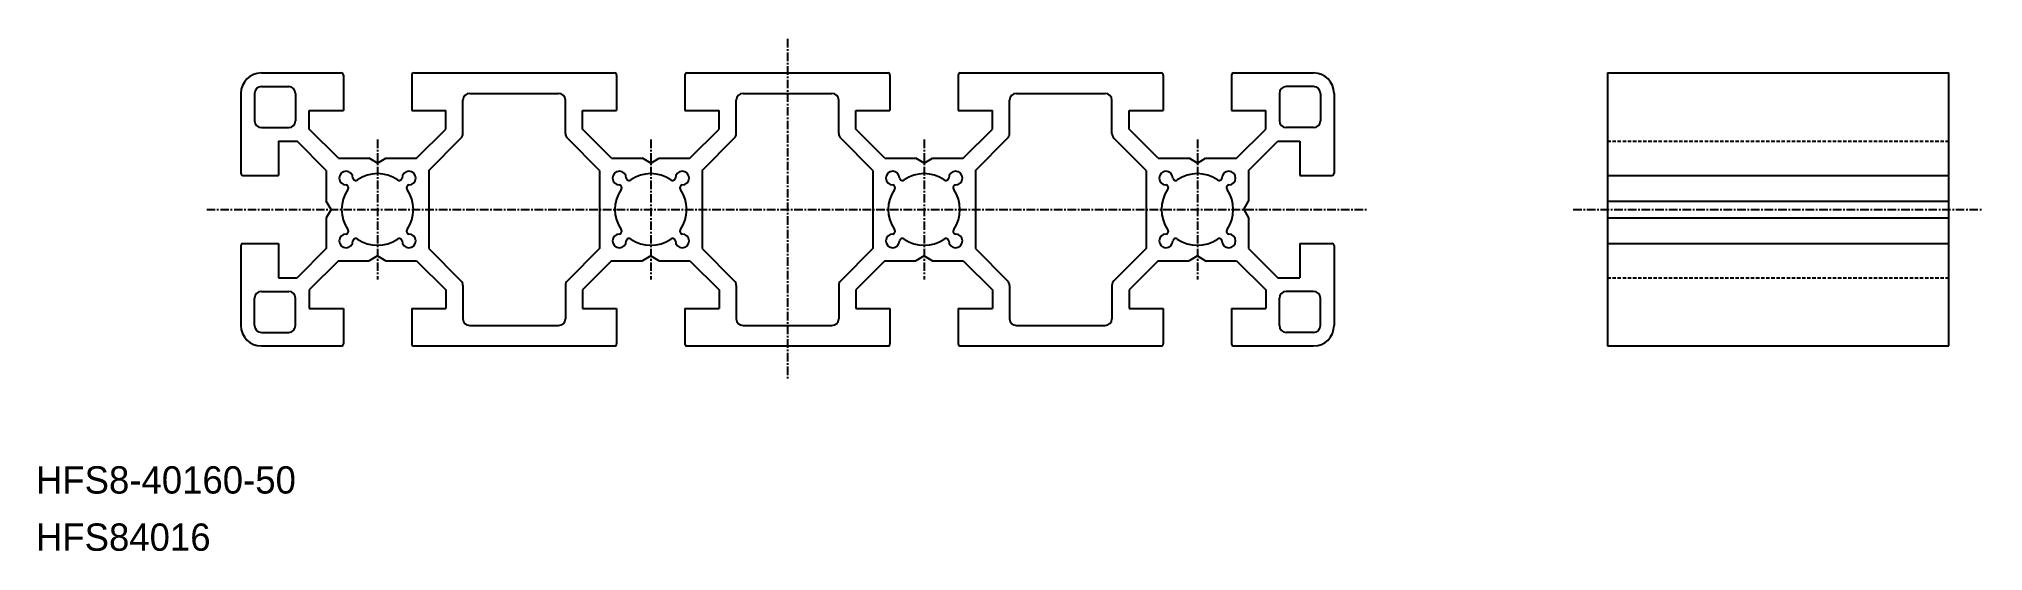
# Model space of a CAD drawing. Extents: x 0 to 285, y 0 to 75.
import ezdxf

# ---------------------------------------------------------------- set-up
doc = ezdxf.new("R2010")
doc.units = 0
doc.linetypes.add('CENTER', pattern=[2, 1.25, -0.25, 0.25, -0.25])
doc.linetypes.add('DASHED', pattern=[0.75, 0.5, -0.25])
doc.layers.get('0').update_dxf_attribs({"linetype": 'CONTINUOUS'})
doc.layers.add('CENTER', color=1, linetype='CENTER')

msp = doc.modelspace()

# ---------------------------------------------------------------- linework, layer by layer
at = {"color": 7, "linetype": 'CONTINUOUS'}
for p, q in [((33, 70), (44.7, 70)), ((45, 69.7), (45, 64.5)), ((55, 69.7), (55, 64.5)), ((55.3, 70), (84.7, 70)), ((85, 69.7), (85, 64.5)), ((95, 69.7), (95, 64.5)), ((95.3, 70), (124.7, 70)), ((125, 69.7), (125, 64.5)), ((135, 69.7), (135, 64.5)), ((135.3, 70), (164.7, 70)), ((165, 69.7), (165, 64.5)), ((175, 69.7), (175, 64.5)), ((175.3, 70), (187, 70)), ((230, 70), (230, 30)), ((230, 70), (280, 70)), ((280, 30), (280, 70)), ((30, 67), (30, 55.3)), ((32, 67), (32, 63)), ((33, 68), (37, 68)), ((38, 67), (38, 63)), ((62.5, 61.15), (62.5, 66)), ((63.5, 67), (76.5, 67)), ((77.5, 61.15), (77.5, 66)), ((102.5, 61.15), (102.5, 66)), ((103.5, 67), (116.5, 67)), ((117.5, 61.15), (117.5, 66)), ((142.5, 61.15), (142.5, 66)), ((143.5, 67), (156.5, 67)), ((157.5, 61.15), (157.5, 66)), ((182, 67), (182, 63)), ((187, 68), (183, 68)), ((188, 67), (188, 63)), ((190, 67), (190, 55.3)), ((40, 61.77), (40, 64.5)), ((40, 64.5), (45, 64.5)), ((55, 64.5), (60, 64.5)), ((60, 61.77), (60, 64.5)), ((80, 61.77), (80, 64.5)), ((80, 64.5), (85, 64.5)), ((95, 64.5), (100, 64.5)), ((100, 61.77), (100, 64.5)), ((120, 61.77), (120, 64.5)), ((120, 64.5), (125, 64.5)), ((135, 64.5), (140, 64.5)), ((140, 61.77), (140, 64.5)), ((160, 61.77), (160, 64.5)), ((160, 64.5), (165, 64.5)), ((175, 64.5), (180, 64.5)), ((180, 61.77), (180, 64.5)), ((33, 62), (37, 62)), ((35.5, 60), (35.5, 55)), ((35.5, 60), (38.23, 60)), ((42.5, 55.73), (38.23, 60)), ((44.27, 57.5), (40, 61.77)), ((55.73, 57.5), (60, 61.77)), ((57.5, 55.73), (62.21, 60.44)), ((82.5, 55.73), (77.79, 60.44)), ((84.27, 57.5), (80, 61.77)), ((95.73, 57.5), (100, 61.77)), ((97.5, 55.73), (102.21, 60.44)), ((122.5, 55.73), (117.79, 60.44)), ((124.27, 57.5), (120, 61.77)), ((135.73, 57.5), (140, 61.77)), ((137.5, 55.73), (142.21, 60.44)), ((162.5, 55.73), (157.79, 60.44)), ((164.27, 57.5), (160, 61.77)), ((175.73, 57.5), (180, 61.77)), ((177.5, 55.73), (181.77, 60)), ((181.77, 60), (185, 60)), ((187, 62), (183, 62)), ((185, 60), (185, 55)), ((44.27, 57.5), (48.79, 57.5)), ((50, 56.8), (48.79, 57.5)), ((50, 56.8), (51.21, 57.5)), ((51.21, 57.5), (55.73, 57.5)), ((84.27, 57.5), (88.79, 57.5)), ((90, 56.8), (88.79, 57.5)), ((90, 56.8), (91.21, 57.5)), ((91.21, 57.5), (95.73, 57.5)), ((124.27, 57.5), (128.79, 57.5)), ((130, 56.8), (128.79, 57.5)), ((130, 56.8), (131.21, 57.5)), ((131.21, 57.5), (135.73, 57.5)), ((164.27, 57.5), (168.79, 57.5)), ((170, 56.8), (168.79, 57.5)), ((170, 56.8), (171.21, 57.5)), ((171.21, 57.5), (175.73, 57.5)), ((30.3, 55), (35.5, 55)), ((42.5, 55.73), (42.5, 51.21)), ((57.5, 55.73), (57.5, 44.27)), ((82.5, 55.73), (82.5, 44.27)), ((97.5, 55.73), (97.5, 44.27)), ((122.5, 55.73), (122.5, 44.27)), ((137.5, 55.73), (137.5, 44.27)), ((162.5, 55.73), (162.5, 44.27)), ((177.5, 55.73), (177.5, 51.21)), ((185, 55), (189.7, 55)), ((230, 55), (280, 55)), ((43.2, 50), (42.5, 51.21)), ((43.2, 50), (42.5, 48.79)), ((42.5, 48.79), (42.5, 44.27)), ((176.8, 50), (177.5, 51.21)), ((176.8, 50), (177.5, 48.79)), ((177.5, 48.79), (177.5, 44.27)), ((230, 51.21), (280, 51.21)), ((230, 48.79), (280, 48.79)), ((30, 44.7), (30, 33)), ((30.3, 45), (35.5, 45)), ((35.5, 45), (35.5, 40)), ((42.5, 44.27), (38.23, 40)), ((50, 43.2), (48.79, 42.5)), ((50, 43.2), (51.21, 42.5)), ((57.5, 44.27), (62.21, 39.56)), ((82.5, 44.27), (77.79, 39.56)), ((90, 43.2), (88.79, 42.5)), ((90, 43.2), (91.21, 42.5)), ((97.5, 44.27), (102.21, 39.56)), ((122.5, 44.27), (117.79, 39.56)), ((130, 43.2), (128.79, 42.5)), ((130, 43.2), (131.21, 42.5)), ((137.5, 44.27), (142.21, 39.56)), ((162.5, 44.27), (157.79, 39.56)), ((170, 43.2), (168.79, 42.5)), ((170, 43.2), (171.21, 42.5)), ((177.5, 44.27), (181.77, 40)), ((185, 45), (185, 40)), ((185, 45), (189.7, 45)), ((190, 44.7), (190, 33)), ((230, 45), (280, 45)), ((35.5, 40), (38.23, 40)), ((44.27, 42.5), (40, 38.23)), ((44.27, 42.5), (48.79, 42.5)), ((51.21, 42.5), (55.73, 42.5)), ((55.73, 42.5), (60, 38.23)), ((84.27, 42.5), (80, 38.23)), ((84.27, 42.5), (88.79, 42.5)), ((91.21, 42.5), (95.73, 42.5)), ((95.73, 42.5), (100, 38.23)), ((124.27, 42.5), (120, 38.23)), ((124.27, 42.5), (128.79, 42.5)), ((131.21, 42.5), (135.73, 42.5)), ((135.73, 42.5), (140, 38.23)), ((164.27, 42.5), (160, 38.23)), ((164.27, 42.5), (168.79, 42.5)), ((171.21, 42.5), (175.73, 42.5)), ((175.73, 42.5), (180, 38.23)), ((181.77, 40), (185, 40)), ((32, 33), (32, 37)), ((33, 38), (37, 38)), ((38, 33), (38, 37)), ((40, 38.23), (40, 35.5)), ((60, 38.23), (60, 35.5)), ((62.5, 38.85), (62.5, 34)), ((77.5, 38.85), (77.5, 34)), ((80, 38.23), (80, 35.5)), ((100, 38.23), (100, 35.5)), ((102.5, 38.85), (102.5, 34)), ((117.5, 38.85), (117.5, 34)), ((120, 38.23), (120, 35.5)), ((140, 38.23), (140, 35.5)), ((142.5, 38.85), (142.5, 34)), ((157.5, 38.85), (157.5, 34)), ((160, 38.23), (160, 35.5)), ((180, 38.23), (180, 35.5)), ((182, 33), (182, 37)), ((187, 38), (183, 38)), ((188, 33), (188, 37)), ((40, 35.5), (45, 35.5)), ((45, 35.5), (45, 30.3)), ((55, 35.5), (55, 30.3)), ((55, 35.5), (60, 35.5)), ((80, 35.5), (85, 35.5)), ((85, 35.5), (85, 30.3)), ((95, 35.5), (95, 30.3)), ((95, 35.5), (100, 35.5)), ((120, 35.5), (125, 35.5)), ((125, 35.5), (125, 30.3)), ((135, 35.5), (135, 30.3)), ((135, 35.5), (140, 35.5)), ((160, 35.5), (165, 35.5)), ((165, 35.5), (165, 30.3)), ((175, 35.5), (175, 30.3)), ((175, 35.5), (180, 35.5)), ((33, 32), (37, 32)), ((63.5, 33), (76.5, 33)), ((103.5, 33), (116.5, 33)), ((143.5, 33), (156.5, 33)), ((187, 32), (183, 32)), ((33, 30), (44.7, 30)), ((55.3, 30), (84.7, 30)), ((95.3, 30), (124.7, 30)), ((135.3, 30), (164.7, 30)), ((175.3, 30), (187, 30)), ((230, 30), (280, 30))]:
    msp.add_line(p, q, dxfattribs=at)
at = {"color": 3, "linetype": 'DASHED'}
for p, q in [((230, 60), (280, 60)), ((230, 40), (280, 40))]:
    msp.add_line(p, q, dxfattribs=at)
at = {"color": 7, "linetype": 'CONTINUOUS'}
for centre, radius, start, end in [((33, 67), 3, 90, 180), ((44.7, 69.7), 0.3, 0, 90), ((55.3, 69.7), 0.3, 90, 180), ((84.7, 69.7), 0.3, 360, 90), ((95.3, 69.7), 0.3, 90, 180), ((124.7, 69.7), 0.3, 360, 90), ((135.3, 69.7), 0.3, 90, 180), ((164.7, 69.7), 0.3, 360, 90), ((175.3, 69.7), 0.3, 90, 180), ((187, 67), 3, 0, 90), ((33, 67), 1, 90, 180), ((37, 67), 1, 0, 90), ((63.5, 66), 1, 90, 180), ((76.5, 66), 1, 360, 90), ((103.5, 66), 1, 90, 180), ((116.5, 66), 1, 360, 90), ((143.5, 66), 1, 90, 180), ((156.5, 66), 1, 360, 90), ((183, 67), 1, 90, 180), ((187, 67), 1, 0, 90), ((33, 63), 1, 180, 270), ((37, 63), 1, 270, 360), ((183, 63), 1, 180, 270), ((187, 63), 1, 270, 0), ((61.5, 61.15), 1, 315, 0), ((78.5, 61.15), 1, 180, 225), ((101.5, 61.15), 1, 315, 0), ((118.5, 61.15), 1, 180, 225), ((141.5, 61.15), 1, 315, 0), ((158.5, 61.15), 1, 180, 225), ((30.3, 55.3), 0.3, 180, 270), ((45.4, 54.6), 1, 360, 270), ((46.8, 54.65), 0.4, 188.1435, 311.1062), ((50, 50), 5.25, 55.9806, 124.0194), ((53.2, 54.65), 0.4, 228.8938, 351.8565), ((54.6, 54.6), 1, 270, 180), ((85.4, 54.6), 1, 360, 270), ((86.8, 54.65), 0.4, 188.1435, 311.1062), ((90, 50), 5.25, 55.9806, 124.0194), ((93.2, 54.65), 0.4, 228.8938, 351.8565), ((94.6, 54.6), 1, 270, 180), ((125.4, 54.6), 1, 360, 270), ((126.8, 54.65), 0.4, 188.1435, 311.1062), ((130, 50), 5.25, 55.9806, 124.0194), ((133.2, 54.65), 0.4, 228.8938, 351.8565), ((134.6, 54.6), 1, 270, 180), ((165.4, 54.6), 1, 360, 270), ((166.8, 54.65), 0.4, 188.1435, 311.1062), ((170, 50), 5.25, 55.9806, 124.0194), ((173.2, 54.65), 0.4, 228.8938, 351.8565), ((174.6, 54.6), 1, 270, 180), ((189.7, 55.3), 0.3, 270, 0), ((50, 50), 5.25, 145.9806, 214.0194), ((45.35, 53.2), 0.4, 318.8938, 81.8565), ((54.65, 53.2), 0.4, 98.1435, 221.1062), ((50, 50), 5.25, 325.9806, 34.0194), ((90, 50), 5.25, 145.9806, 214.0194), ((85.35, 53.2), 0.4, 318.8938, 81.8565), ((94.65, 53.2), 0.4, 98.1435, 221.1062), ((90, 50), 5.25, 325.9806, 34.0194), ((130, 50), 5.25, 145.9806, 214.0194), ((125.35, 53.2), 0.4, 318.8938, 81.8565), ((134.65, 53.2), 0.4, 98.1435, 221.1062), ((130, 50), 5.25, 325.9806, 34.0194), ((170, 50), 5.25, 145.9806, 214.0194), ((165.35, 53.2), 0.4, 318.8938, 81.8565), ((174.65, 53.2), 0.4, 98.1435, 221.1062), ((170, 50), 5.25, 325.9806, 34.0194), ((45.4, 45.4), 1, 90, 0), ((45.35, 46.8), 0.4, 278.1435, 41.1062), ((46.8, 45.35), 0.4, 48.8938, 171.8565), ((50, 50), 5.25, 235.9806, 304.0194), ((53.2, 45.35), 0.4, 8.1435, 131.1062), ((54.6, 45.4), 1, 180, 90), ((54.65, 46.8), 0.4, 138.8938, 261.8565), ((85.4, 45.4), 1, 90, 0), ((85.35, 46.8), 0.4, 278.1435, 41.1062), ((86.8, 45.35), 0.4, 48.8938, 171.8565), ((90, 50), 5.25, 235.9806, 304.0194), ((93.2, 45.35), 0.4, 8.1435, 131.1062), ((94.6, 45.4), 1, 180, 90), ((94.65, 46.8), 0.4, 138.8938, 261.8565), ((125.4, 45.4), 1, 90, 0), ((125.35, 46.8), 0.4, 278.1435, 41.1062), ((126.8, 45.35), 0.4, 48.8938, 171.8565), ((130, 50), 5.25, 235.9806, 304.0194), ((133.2, 45.35), 0.4, 8.1435, 131.1062), ((134.6, 45.4), 1, 180, 90), ((134.65, 46.8), 0.4, 138.8938, 261.8565), ((165.4, 45.4), 1, 90, 0), ((165.35, 46.8), 0.4, 278.1435, 41.1062), ((166.8, 45.35), 0.4, 48.8938, 171.8565), ((170, 50), 5.25, 235.9806, 304.0194), ((173.2, 45.35), 0.4, 8.1435, 131.1062), ((174.6, 45.4), 1, 180, 90), ((174.65, 46.8), 0.4, 138.8938, 261.8565), ((30.3, 44.7), 0.3, 90, 180), ((189.7, 44.7), 0.3, 360, 90), ((33, 37), 1, 90, 180), ((37, 37), 1, 0, 90), ((61.5, 38.85), 1, 360, 45), ((78.5, 38.85), 1, 135, 180), ((101.5, 38.85), 1, 360, 45), ((118.5, 38.85), 1, 135, 180), ((141.5, 38.85), 1, 0, 45), ((158.5, 38.85), 1, 135, 180), ((183, 37), 1, 90, 180), ((187, 37), 1, 0, 90), ((33, 33), 3, 180, 270), ((33, 33), 1, 180, 270), ((37, 33), 1, 270, 0), ((63.5, 34), 1, 180, 270), ((76.5, 34), 1, 270, 0), ((103.5, 34), 1, 180, 270), ((116.5, 34), 1, 270, 0), ((143.5, 34), 1, 180, 270), ((156.5, 34), 1, 270, 0), ((183, 33), 1, 180, 270), ((187, 33), 1, 270, 0), ((187, 33), 3, 270, 0), ((44.7, 30.3), 0.3, 270, 0), ((55.3, 30.3), 0.3, 180, 270), ((84.7, 30.3), 0.3, 270, 0), ((95.3, 30.3), 0.3, 180, 270), ((124.7, 30.3), 0.3, 270, 0), ((135.3, 30.3), 0.3, 180, 270), ((164.7, 30.3), 0.3, 270, 0), ((175.3, 30.3), 0.3, 180, 270)]:
    msp.add_arc(centre, radius, start, end, dxfattribs=at)
at = {"layer": 'CENTER', "color": 1, "linetype": 'CENTER'}
for p, q in [((110, 75), (110, 25)), ((50, 60.25), (50, 39.75)), ((90, 60.25), (90, 39.75)), ((130, 60.25), (130, 39.75)), ((170, 60.25), (170, 39.75)), ((25, 50), (195, 50)), ((225, 50), (285, 50))]:
    msp.add_line(p, q, dxfattribs=at)

# ---------------------------------------------------------------- texts
at = {"color": 7, "linetype": 'CONTINUOUS'}
for s, p in [('HFS8-40160-50', (0, 8.38)), ('HFS84016', (0, 0))]:
    msp.add_text(s, height=4, dxfattribs=at).set_placement(p)

doc.saveas('drawing.dxf')
